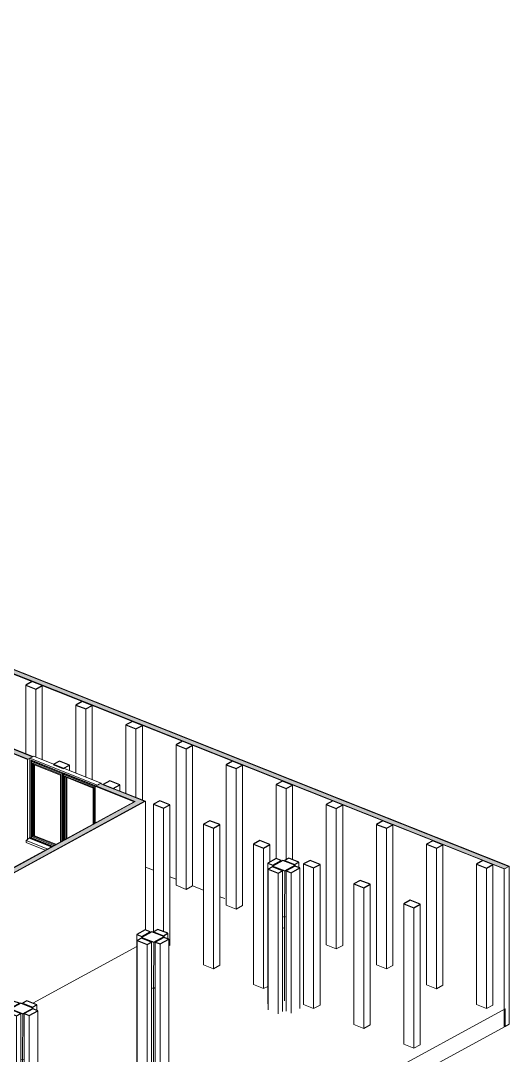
# Model space of a CAD drawing. Header units: millimetres. Extents: x -44545 to 51785, y -22696 to 32686.
# Drawn here: x 44365 to 51785, y 9410 to 25120 of the extents above; entities that cross this region are included whole.
import ezdxf

# ---------------------------------------------------------------- set-up
doc = ezdxf.new("R2010")
doc.units = ezdxf.units.MM
for name, color, linetype, lineweight in [('A-FLOR', 192, 'Continuous', 9), ('A-GENM', 13, 'Continuous', 9), ('A-GLAZ', 151, 'Continuous', 9), ('A-WALL', 113, 'Continuous', 9), ('A-WALL-FNSH', 113, 'Continuous', 25), ('A-WALL-PATT', 111, 'Continuous', 25), ('I-WALL', 2, 'Continuous', 9)]:
    doc.layers.add(name, color=color, linetype=linetype, lineweight=lineweight)
pattern_1 = [(0, (-8200.58, -15301.14), (812.8, 94.516), [33.528, -576.072, 33.528, -3827.272]), (0, (-8200.58, -15301.14), (812.8, 94.516), [-643.128, -576.072, 33.528, -1185.672, -2032]), (0, (-8200.58, -15301.14), (812.8, 94.516), [-2438.4, 33.528, -576.072, 33.528, -1388.872]), (0, (-8200.58, -15301.14), (812.8, 94.516), [-3081.528, -372.872, 33.528, -982.472]), (141.144, (-7895.78, -15253.88), (-582.37765, 280.1508), [21.528, -369.883, -2478.932]), (141.144, (-7895.78, -15253.88), (-582.37765, 280.1508), [-391.41, 21.528, -369.883, -2087.522]), (141.144, (-7895.78, -15253.88), (-582.37765, 280.1508), [-782.821, 21.528, -761.293, -1304.701]), (141.144, (-7895.78, -15253.88), (-582.37765, 280.1508), [-1565.641, 21.528, -369.883, -913.291]), (141.144, (-7895.78, -15253.88), (-582.37765, 280.1508), [-1957.051, 21.528, -239.413, -652.35]), (141.144, (-7895.78, -15253.88), (-582.37765, 280.1508), [-2217.992, 21.528, -630.823]), (218.856, (-7794.18, -15064.85), (-230.4253, -374.66855), [21.528, -369.883, -2478.932]), (218.856, (-7794.18, -15064.85), (-230.4253, -374.66855), [-391.41, 21.528, -369.883, -2087.522]), (218.856, (-7794.18, -15064.85), (-230.4253, -374.66855), [-782.821, 21.528, -761.293, -1304.701]), (218.856, (-7794.18, -15064.85), (-230.4253, -374.66855), [-1565.641, 21.528, -369.883, -913.291]), (218.856, (-7794.18, -15064.85), (-230.4253, -374.66855), [-1957.051, 21.528, -239.413, -652.35]), (218.856, (-7794.18, -15064.85), (-230.4253, -374.66855), [-2217.992, 21.528, -630.823])]

# ---------------------------------------------------------------- blocks, each defined once
blk = doc.blocks.new('Arched _2_ - Arched _2_-V56-3D Section 3')
at = {"layer": 'A-GLAZ', "lineweight": 18}
for p, q in [((44560, 13951), (44504, 13921)), ((44504, 13921), (45531, 13513)), ((45586, 13544), (44560, 13951)), ((45531, 13513), (45586, 13544))]:
    blk.add_line(p, q, dxfattribs=at)
at = {"layer": 'A-GLAZ'}
for p, q in [((44504, 13911), (44504, 12717)), ((44523, 13887), (44527, 13889)), ((44523, 12708), (44523, 13887)), ((44527, 13872), (44523, 13887)), ((44523, 13887), (45010, 13694)), ((45013, 13696), (44527, 13889)), ((44527, 12712), (44527, 13872)), ((44998, 13685), (44527, 13872)), ((44561, 13828), (44544, 13846)), ((44544, 13846), (44544, 12725)), ((44981, 13673), (44544, 13846)), ((44561, 13828), (44561, 12737)), ((44972, 13665), (44561, 13828)), ((44573, 12743), (44573, 13823)), ((44981, 13673), (44972, 13665)), ((44981, 12659), (44981, 13673)), ((45010, 13694), (44998, 13685)), ((44998, 13685), (44998, 12668)), ((45013, 13696), (45010, 13694)), ((45010, 13694), (45010, 12674)), ((45013, 12676), (45013, 13696)), ((45017, 13691), (45021, 13693)), ((45017, 12678), (45017, 13691)), ((45022, 13676), (45017, 13691)), ((45017, 13691), (45502, 13498)), ((45506, 13500), (45021, 13693)), ((45022, 12681), (45022, 13676)), ((45492, 13489), (45022, 13676)), ((44972, 12654), (44972, 13665)), ((45055, 13631), (45038, 13650)), ((45038, 13650), (45038, 12690)), ((45476, 13476), (45038, 13650)), ((45055, 13631), (45055, 12699)), ((45466, 13468), (45055, 13631)), ((45067, 12705), (45067, 13627)), ((45476, 13476), (45466, 13468)), ((45466, 12923), (45466, 13468)), ((45476, 12928), (45476, 13476)), ((45498, 13493), (45492, 13489)), ((45492, 13489), (45492, 12937)), ((44561, 12737), (44544, 12725)), ((44573, 12743), (44561, 12737)), ((44561, 12737), (44887, 12607)), ((44899, 12614), (44573, 12743)), ((44447, 12671), (44494, 12708)), ((44447, 12641), (44447, 12671)), ((44769, 12543), (44447, 12671)), ((44737, 12526), (44447, 12641)), ((44494, 12711), (44504, 12717)), ((44494, 12708), (44494, 12711)), ((44832, 12577), (44494, 12711)), ((44828, 12575), (44494, 12708)), ((44504, 12717), (44523, 12710)), ((44527, 12712), (44523, 12708)), ((44840, 12582), (44523, 12708)), ((44846, 12585), (44527, 12712)), ((44544, 12725), (44867, 12597))]:
    blk.add_line(p, q, dxfattribs=at)
for points in [[(44504, 13921, 0), (44504, 13916, 0), (44504, 13911, 0)], [(45586, 13544, 0), (45586, 13539, 0), (45586, 13536, 0)]]:
    blk.add_polyline3d(points, dxfattribs=at)
blk = doc.blocks.new('Family8 - COLUMN-V141-3D Section 3')
at = {"layer": 'A-GENM', "lineweight": 25}
for p, q in [((48245, 12396), (48116, 12325)), ((48116, 12325), (48192, 12295)), ((48190, 12271), (48125, 12236)), ((48347, 12369), (48188, 12283)), ((48188, 12283), (48374, 12209)), ((48342, 12211), (48190, 12271)), ((48192, 12295), (48322, 12366)), ((48322, 12366), (48245, 12396)), ((48533, 12295), (48347, 12369)), ((48435, 12405), (48370, 12370)), ((48370, 12370), (48522, 12309)), ((48374, 12209), (48533, 12295)), ((48527, 12284), (48397, 12213)), ((48587, 12345), (48435, 12405)), ((48522, 12309), (48587, 12345)), ((48603, 12254), (48527, 12284)), ((48125, 12236), (48277, 12175)), ((48277, 12175), (48342, 12211)), ((48397, 12213), (48473, 12183)), ((48473, 12183), (48603, 12254))]:
    blk.add_line(p, q, dxfattribs=at)
at = {"layer": 'A-GENM'}
for p, q in [((48116, 12325), (48116, 10191)), ((48188, 12283), (48189, 12270)), ((48192, 12295), (48192, 12285)), ((48322, 12366), (48322, 12356)), ((48370, 12370), (48370, 12360)), ((48522, 12309), (48522, 12300)), ((48532, 12282), (48533, 12295)), ((48587, 12260), (48587, 12345)), ((48125, 10102), (48125, 12236)), ((48277, 12175), (48277, 10041)), ((48342, 12211), (48342, 10077)), ((48372, 11506), (48374, 12209)), ((48397, 12213), (48397, 10079)), ((48473, 10049), (48473, 12183)), ((48603, 12254), (48603, 10120)), ((48372, 11506), (48342, 11517)), ((48370, 11506), (48370, 10235)), ((48397, 11520), (48372, 11506))]:
    blk.add_line(p, q, dxfattribs=at)
blk = doc.blocks.new('elman - elman-246418-3D Section 3')
at = {"layer": 'A-GENM', "lineweight": 25}
for p, q in [((44541, 15084), (44443, 15031)), ((44693, 15024), (44541, 15084)), ((44443, 15031), (44595, 14971)), ((44595, 14971), (44693, 15024)), ((45301, 14782), (45204, 14729)), ((45453, 14722), (45301, 14782)), ((45204, 14729), (45356, 14669)), ((45356, 14669), (45453, 14722)), ((46062, 14480), (45964, 14427)), ((46214, 14420), (46062, 14480)), ((45964, 14427), (46116, 14367)), ((46116, 14367), (46214, 14420)), ((46822, 14178), (46725, 14125)), ((46974, 14118), (46822, 14178)), ((46725, 14125), (46877, 14065)), ((46877, 14065), (46974, 14118)), ((44957, 13878), (44859, 13825)), ((45109, 13818), (44957, 13878)), ((47583, 13876), (47485, 13823)), ((47735, 13816), (47583, 13876)), ((44859, 13825), (45011, 13765)), ((45011, 13765), (45109, 13818)), ((47485, 13823), (47637, 13763)), ((47637, 13763), (47735, 13816)), ((45717, 13576), (45620, 13523)), ((45620, 13523), (45772, 13463)), ((45869, 13516), (45717, 13576)), ((45772, 13463), (45869, 13516)), ((48343, 13574), (48246, 13521)), ((48246, 13521), (48398, 13461)), ((48495, 13514), (48343, 13574)), ((48398, 13461), (48495, 13514)), ((46478, 13274), (46380, 13221)), ((46380, 13221), (46532, 13161)), ((46630, 13214), (46478, 13274)), ((46532, 13161), (46630, 13214)), ((49104, 13272), (49006, 13219)), ((49006, 13219), (49158, 13159)), ((49256, 13212), (49104, 13272)), ((49158, 13159), (49256, 13212)), ((47238, 12972), (47141, 12919)), ((47141, 12919), (47293, 12859)), ((47390, 12912), (47238, 12972)), ((47293, 12859), (47390, 12912)), ((49864, 12970), (49767, 12917)), ((49767, 12917), (49919, 12857)), ((50016, 12910), (49864, 12970)), ((49919, 12857), (50016, 12910)), ((47999, 12670), (47901, 12617)), ((47901, 12617), (48053, 12557)), ((48151, 12610), (47999, 12670)), ((48053, 12557), (48151, 12610)), ((50625, 12668), (50527, 12615)), ((50527, 12615), (50679, 12555)), ((50777, 12608), (50625, 12668)), ((50679, 12555), (50777, 12608)), ((48759, 12368), (48662, 12315)), ((48662, 12315), (48814, 12255)), ((48911, 12308), (48759, 12368)), ((48814, 12255), (48911, 12308)), ((51385, 12366), (51288, 12313)), ((51288, 12313), (51440, 12253)), ((51537, 12306), (51385, 12366)), ((51440, 12253), (51537, 12306)), ((49520, 12066), (49422, 12013)), ((49422, 12013), (49574, 11953)), ((49672, 12006), (49520, 12066)), ((49574, 11953), (49672, 12006)), ((50280, 11764), (50183, 11711)), ((50183, 11711), (50335, 11651)), ((50432, 11704), (50280, 11764)), ((50335, 11651), (50432, 11704))]:
    blk.add_line(p, q, dxfattribs=at)
at = {"layer": 'A-GENM'}
for p, q in [((44443, 13990), (44443, 15031)), ((44595, 14971), (44595, 13937)), ((44693, 13899), (44693, 15024)), ((45204, 13696), (45204, 14729)), ((45356, 14669), (45356, 13635)), ((45453, 13597), (45453, 14722)), ((45964, 13386), (45964, 14427)), ((46116, 14367), (46116, 13326)), ((46214, 13287), (46214, 14420)), ((46725, 11991), (46725, 14125)), ((46877, 14065), (46877, 11930)), ((46974, 11984), (46974, 14118)), ((45109, 13733), (45109, 13818)), ((47485, 11689), (47485, 13823)), ((47637, 13763), (47637, 11628)), ((47735, 11682), (47735, 13816)), ((45869, 13424), (45869, 13516)), ((48246, 12396), (48246, 13521)), ((48495, 12381), (48495, 13514)), ((48398, 13461), (48398, 12385)), ((46380, 11277), (46380, 13221)), ((46630, 11080), (46630, 13214)), ((49006, 11085), (49006, 13219)), ((49256, 11077), (49256, 13212)), ((46532, 13161), (46532, 11288)), ((49158, 13159), (49158, 11024)), ((47141, 10785), (47141, 12919)), ((47390, 10778), (47390, 12912)), ((49767, 10783), (49767, 12917)), ((50016, 10775), (50016, 12910)), ((47293, 12859), (47293, 10724)), ((49919, 12857), (49919, 10722)), ((47901, 10483), (47901, 12617)), ((48151, 12344), (48151, 12610)), ((50527, 10481), (50527, 12615)), ((50777, 10473), (50777, 12608)), ((48053, 12557), (48053, 10422)), ((50679, 12555), (50679, 10420)), ((48662, 10181), (48662, 12315)), ((48814, 12255), (48814, 10120)), ((48911, 10173), (48911, 12308)), ((51288, 10179), (51288, 12313)), ((51537, 10171), (51537, 12306)), ((51440, 12253), (51440, 10118)), ((46725, 11991), (46877, 11930)), ((46877, 11930), (46974, 11984)), ((49422, 9879), (49422, 12013)), ((49574, 11953), (49574, 9818)), ((49672, 9871), (49672, 12006)), ((47485, 11689), (47637, 11628)), ((47637, 11628), (47735, 11682)), ((50183, 9577), (50183, 11711)), ((50335, 11651), (50335, 9516)), ((50432, 9569), (50432, 11704)), ((48342, 11349), (48370, 11337)), ((46614, 11071), (46630, 11080)), ((49006, 11085), (49158, 11024)), ((49158, 11024), (49256, 11077)), ((47141, 10785), (47293, 10724)), ((47293, 10724), (47390, 10778)), ((49767, 10783), (49919, 10722)), ((49919, 10722), (50016, 10775)), ((47901, 10483), (48053, 10422)), ((48053, 10422), (48116, 10456)), ((50527, 10481), (50679, 10420)), ((50679, 10420), (50777, 10473)), ((48662, 10181), (48814, 10120)), ((48814, 10120), (48911, 10173)), ((51288, 10179), (51440, 10118)), ((51440, 10118), (51537, 10171)), ((49422, 9879), (49574, 9818)), ((49574, 9818), (49672, 9871)), ((50183, 9577), (50335, 9516)), ((50335, 9516), (50432, 9569))]:
    blk.add_line(p, q, dxfattribs=at)

msp = doc.modelspace()

# ---------------------------------------------------------------- hatches: boundary and pattern name
at = {"layer": 'A-WALL-PATT'}
msp.add_hatch(color=256, dxfattribs=at).paths.add_polyline_path([(51712, 12243), (51777, 12279), (24639, 23056), (24574, 23021), (48419, 13551)], flags=0)
at = {"layer": 'A-WALL-PATT', "lineweight": 9}
h = msp.add_hatch(dxfattribs=at)
h.set_pattern_fill('FP_1', color=256, style=0, pattern_type=2)
h.set_pattern_definition(pattern_1)
h.paths.add_polyline_path([(51705, 12239), (51712, 12243), (24583, 23017), (24575, 23013), (48419, 13544)], flags=0)
h = msp.add_hatch(dxfattribs=at)
h.set_pattern_fill('FP_1', color=256, style=0, pattern_type=2)
h.set_pattern_definition(pattern_1)
h.paths.add_polyline_path([(51777, 12279), (51785, 12283), (24655, 23057), (24648, 23053), (48419, 13612)], flags=0)
h = msp.add_hatch(dxfattribs=at)
h.set_pattern_fill('FP_1', color=256, style=0, pattern_type=2)
h.set_pattern_definition(pattern_1)
h.paths.add_polyline_path([(46245, 13267), (46253, 13272), (45579, 13539), (45571, 13535), (46169, 13297)], flags=0)
h.paths.add_polyline_path([(44544, 13943), (44552, 13947), (42007, 14958), (41999, 14953), (44213, 14074)], flags=0)
h.paths.add_polyline_path([(40973, 15361), (40981, 15365), (39510, 15950), (39502, 15945), (40848, 15411)], flags=0)
h.paths.add_polyline_path([(38475, 16353), (38483, 16357), (35938, 17368), (35930, 17364), (38367, 16396)], flags=0)
h.paths.add_polyline_path([(34904, 17771), (34912, 17776), (32852, 18593), (32845, 18589), (34540, 17916)], flags=0)
h.paths.add_polyline_path([(31869, 18976), (31877, 18981), (29285, 20010), (29286, 20002), (31595, 19085)], flags=0)
at = {"layer": 'A-WALL-PATT'}
h = msp.add_hatch(color=256, dxfattribs=at)
h.paths.add_polyline_path([(46104, 13262), (46169, 13297), (45571, 13535), (45506, 13500), (46095, 13266)], flags=0)
h.paths.add_polyline_path([(44479, 13907), (44544, 13943), (41999, 14953), (41934, 14918), (44213, 14013)], flags=0)
h.paths.add_polyline_path([(40908, 15326), (40973, 15361), (39502, 15945), (39437, 15910), (40848, 15349)], flags=0)
h.paths.add_polyline_path([(38410, 16318), (38475, 16353), (35930, 17364), (35866, 17328), (38325, 16352)], flags=0)
h.paths.add_polyline_path([(34839, 17736), (34904, 17771), (32845, 18589), (32780, 18554), (34540, 17855)], flags=0)
h.paths.add_polyline_path([(31804, 18941), (31869, 18976), (29286, 20002), (29298, 19937), (31595, 19024)], flags=0)
at = {"layer": 'A-WALL-PATT', "lineweight": 9}
h = msp.add_hatch(dxfattribs=at)
h.set_pattern_fill('FP_1', color=256, style=0, pattern_type=2)
h.set_pattern_definition(pattern_1)
h.paths.add_polyline_path([(46088, 13261), (46095, 13266), (45506, 13500), (45498, 13496), (45896, 13338)], flags=0)
h.paths.add_polyline_path([(44471, 13903), (44479, 13907), (43081, 14463), (43073, 14459), (44213, 14006)], flags=0)
h.paths.add_polyline_path([(42997, 14489), (43005, 14493), (41934, 14918), (41927, 14914), (42988, 14493)], flags=0)
h.paths.add_polyline_path([(40900, 15322), (40908, 15326), (40096, 15648), (40089, 15644), (40848, 15342)], flags=0)
h.paths.add_polyline_path([(40013, 15674), (40020, 15678), (39437, 15910), (39429, 15906), (40007, 15676)], flags=0)
h.paths.add_polyline_path([(38403, 16313), (38410, 16318), (36978, 16886), (36970, 16882), (38325, 16344)], flags=0)
h.paths.add_polyline_path([(36894, 16912), (36902, 16917), (35866, 17328), (35858, 17324), (36885, 16916)], flags=0)
h.paths.add_polyline_path([(34831, 17732), (34839, 17736), (34012, 18064), (34004, 18060), (34540, 17848)], flags=0)
h.paths.add_polyline_path([(33928, 18090), (33936, 18094), (32780, 18554), (32772, 18550), (33919, 18094)], flags=0)
h.paths.add_polyline_path([(31796, 18937), (31804, 18941), (29298, 19937), (29299, 19929), (31595, 19017)], flags=0)
h = msp.add_hatch(dxfattribs=at)
h.set_pattern_fill('FP_1', color=256, style=0, pattern_type=2)
h.set_pattern_definition(pattern_1)
h.paths.add_polyline_path([(39814, 9844), (39831, 9844), (40638, 10285), (40630, 10288), (40007, 9949)], flags=0)
h.paths.add_polyline_path([(40704, 10320), (40931, 10444), (40922, 10447), (40695, 10323)], flags=0)
h.paths.add_polyline_path([(41191, 10585), (41418, 10709), (41409, 10713), (41182, 10589)], flags=0)
h.paths.add_polyline_path([(41483, 10744), (41620, 10819), (41611, 10823), (41474, 10748)], flags=0)
h.paths.add_polyline_path([(41880, 10961), (42197, 11133), (42188, 11137), (41871, 10964)], flags=0)
h.paths.add_polyline_path([(42262, 11169), (42457, 11275), (42448, 11279), (42253, 11172)], flags=0)
h.paths.add_polyline_path([(42717, 11416), (42911, 11523), (42902, 11526), (42707, 11420)], flags=0)
h.paths.add_polyline_path([(42976, 11558), (46104, 13262), (46095, 13266), (42967, 11562)], flags=0)
at = {"layer": 'A-WALL-PATT'}
h = msp.add_hatch(color=256, dxfattribs=at)
h.paths.add_polyline_path([(39820, 9838), (39961, 9843), (41007, 10413), (40931, 10444), (39831, 9844)], flags=0)
h.paths.add_polyline_path([(41267, 10555), (41697, 10789), (41620, 10819), (41191, 10585)], flags=0)
h.paths.add_polyline_path([(41956, 10931), (42533, 11245), (42457, 11275), (41880, 10961)], flags=0)
h.paths.add_polyline_path([(42793, 11386), (46245, 13267), (46169, 13297), (42717, 11416)], flags=0)
at = {"layer": 'A-WALL-PATT', "lineweight": 9}
h = msp.add_hatch(dxfattribs=at)
h.set_pattern_fill('FP_1', color=256, style=0, pattern_type=2)
h.set_pattern_definition(pattern_1)
h.paths.add_polyline_path([(39869, 9793), (39886, 9794), (41016, 10410), (41007, 10413), (39961, 9843)], flags=0)
h.paths.add_polyline_path([(41276, 10551), (41706, 10785), (41697, 10789), (41267, 10555), (41269, 10554)], flags=0)
h.paths.add_polyline_path([(41965, 10927), (42542, 11241), (42533, 11245), (41956, 10931)], flags=0)
h.paths.add_polyline_path([(42802, 11383), (46262, 13268), (46253, 13272), (42793, 11386)], flags=0)

# ---------------------------------------------------------------- linework, layer by layer
at = {"layer": 'A-FLOR'}
for p, q in [((47465, 11789), (47390, 11818)), ((46127, 11060), (44551, 10201)), ((-8017, -22431), (51720, 10114)), ((51720, 10114), (51720, 9848)), ((51720, 9848), (-8017, -22696))]:
    msp.add_line(p, q, dxfattribs=at)
at = {"layer": 'A-WALL'}
for p, q in [((19452, 25116), (51777, 12279)), ((24574, 23021), (51712, 12243)), ((41999, 14953), (44544, 13943)), ((43081, 14463), (44479, 13907)), ((45571, 13535), (46245, 13267)), ((45506, 13500), (46104, 13262)), ((42793, 11386), (46245, 13267)), ((42976, 11558), (46104, 13262))]:
    msp.add_line(p, q, dxfattribs=at)
at = {"layer": 'A-WALL', "color": 1, "lineweight": 18}
for p, q in [((44479, 13907), (44544, 13943)), ((45571, 13535), (45506, 13500)), ((51712, 12243), (51777, 12279))]:
    msp.add_line(p, q, dxfattribs=at)
at = {"layer": 'A-WALL-FNSH', "color": 5, "lineweight": 18}
for p, q in [((51785, 12283), (19460, 25120)), ((24575, 23013), (51705, 12239)), ((44552, 13947), (42007, 14958)), ((43082, 14455), (44471, 13903)), ((44471, 13903), (44479, 13907)), ((44544, 13943), (44552, 13947)), ((45579, 13539), (45571, 13535)), ((46262, 13268), (45579, 13539)), ((45506, 13500), (45498, 13496)), ((45498, 13496), (46088, 13261)), ((42802, 11383), (46262, 13268)), ((46088, 13261), (42975, 11566)), ((51777, 12279), (51785, 12283)), ((51705, 12239), (51712, 12243))]:
    msp.add_line(p, q, dxfattribs=at)
at = {"layer": 'I-WALL'}
for p, q in [((44471, 12690), (44471, 13894)), ((45498, 13486), (45498, 12940)), ((46262, 11310), (46262, 13268)), ((46262, 12266), (46380, 12219)), ((51785, 12283), (51785, 9883)), ((46630, 12120), (46725, 12083)), ((51705, 9839), (51705, 12239)), ((46974, 11984), (47141, 11917)), ((51785, 9883), (51720, 9848))]:
    msp.add_line(p, q, dxfattribs=at)
for points in [[(44471, 13894, 0), (44471, 13898, 0), (44471, 13903, 0)], [(45498, 13496, 0), (45498, 13491, 0), (45498, 13486, 0)]]:
    msp.add_polyline3d(points, dxfattribs=at)

# ---------------------------------------------------------------- block references
at = {"layer": 'A-GENM'}
for name, p in [('elman - elman-246418-3D Section 3', (0, 0)), ('Family8 - COLUMN-V141-3D Section 3', (0, 0)), ('Family8 - COLUMN-V141-3D Section 3', (-1989, -1083)), ('Family8 - COLUMN-V141-3D Section 3', (-3977, -2167))]:
    msp.add_blockref(name, p, dxfattribs=at)
at = {"layer": 'A-GLAZ'}
msp.add_blockref('Arched _2_ - Arched _2_-V56-3D Section 3', (0, 0), dxfattribs=at)

doc.saveas('drawing.dxf')
